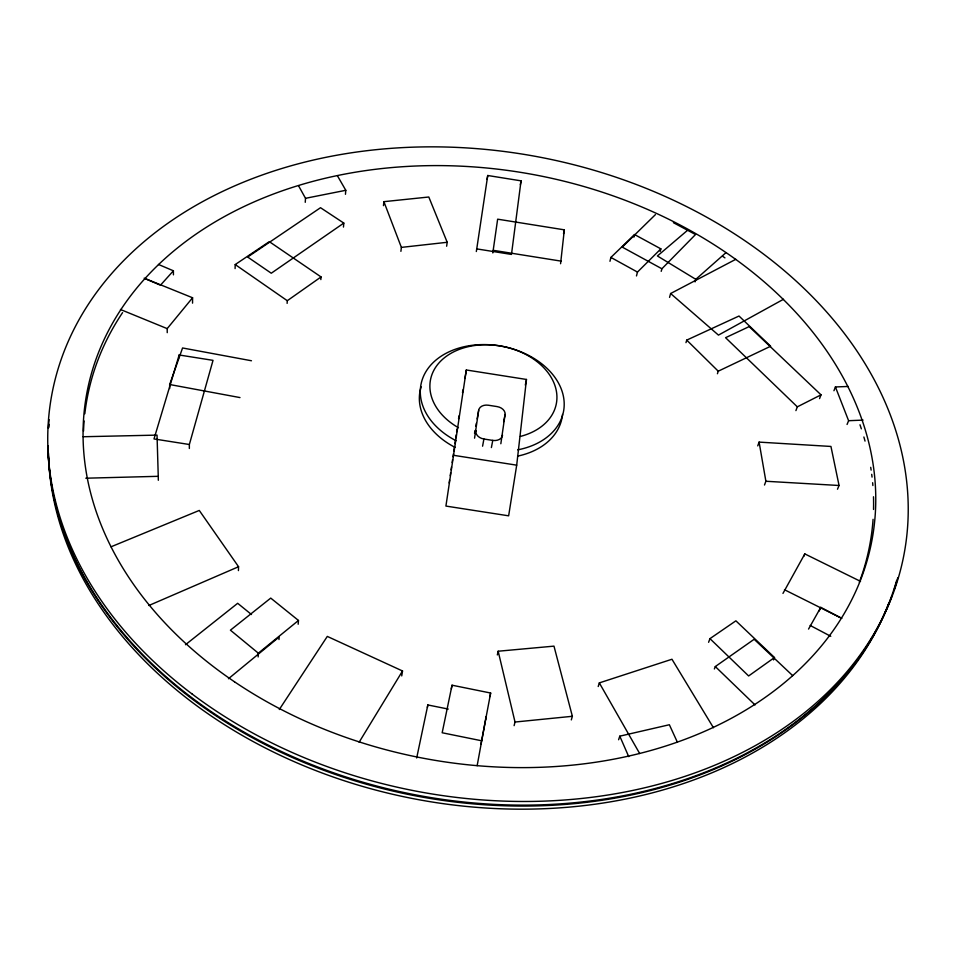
<?xml version="1.0" encoding="UTF-8"?>
<svg xmlns="http://www.w3.org/2000/svg" width="956" height="956" viewBox="0 0 956 956"><rect width="100%" height="100%" fill="white"/><g stroke="black" fill="none" stroke-linecap="round" stroke-linejoin="round"><path stroke-width="1.43" d="M189.348 448.484L189.36 444.504L213.021 360.352L179.154 354.987L154 438.947L189.36 444.504M192.55 303.148L192.574 297.77L144.153 278.172M235.092 268.588L235.212 264.561L269.317 241.653L321.049 276.941L320.846 279.594M238.414 570.601L238.558 566.729L199.278 510.444L111.016 546.808M258.144 656.951L258.335 653.175L298.475 620.456L270.739 598.098L230.42 630.171L258.335 653.175M287.123 303.375L287.29 300.71L321.049 276.941M305.251 202.314L305.514 198.31L298.702 186.038M278.973 639.516L279.152 636.995L228.448 678.736M298.176 624.256L298.475 620.456M345.451 194.295L345.797 190.304L337.42 175.761M343.455 227.074L343.813 223.083L320.523 207.715L247.652 257.033L271.277 273.225L343.813 223.083M560.575 263.725L564.339 229.834L497.646 219.175L492.818 252.934M383.464 205.648L383.894 201.668L428.802 197.008L447.205 242.286L446.631 246.23M466.325 369.984L445.914 506.071L508.64 515.822L516.694 465.166L526.469 379.46L466.325 369.984L464.891 378.504M400.899 251.344L401.377 247.389L383.894 201.668M500.836 443.751L505.091 414.45A8.951 6.537 10.8 0 0 497.072 406.587L488.373 405.225A8.951 6.549 10.5 0 0 478.681 410.303L477.128 418.955M521.044 180.839L511.472 254.427L476.745 248.895L487.739 175.498L521.044 180.839L520.339 184.747M474.558 438.159L478.681 410.303M449.177 483.007L449.595 480.091M450.24 475.718L450.67 472.802M451.089 469.874L451.519 466.958M452.152 462.585L452.582 459.669M453.013 456.741L453.431 453.825M453.861 450.909L454.506 446.536M454.925 443.62L455.355 440.692M455.785 437.776L456.203 434.861M456.633 431.945L457.064 429.029M458.557 418.812L458.976 415.896M401.735 675.928L402.524 670.981L327.299 636.409L279.295 709.519M487.094 179.417L487.739 175.498M476.315 251.524L476.745 248.895M462.501 392.701L462.979 389.857M474.523 433.379L475.048 430.499M475.825 426.173L476.339 423.281M427.404 707.404L427.846 704.954L448.245 709.065M477.152 765.696L486.15 716.701L485.6 719.127M482.577 446.201L483.915 439.019A9.046 6.68 10.6 0 1 475.861 430.965M481.621 740.769L490.655 693.028L452.045 685.201L442.174 732.762L481.621 740.769L480.796 744.377M491.384 447.575L492.77 440.405A9.046 6.68 10.9 0 0 502.545 435.147M503.669 421.644L505.091 414.45M451.316 688.882L452.045 685.201M525.31 385.101L526.469 379.46M416.685 757.977L427.846 704.954M563.514 233.73L564.339 229.834M497.335 654.932L498.172 651.227L553.978 646.137L572.369 716.295L571.318 719.904M489.83 696.685L490.655 693.028M609.964 261.299L610.896 257.427L634.557 234.555L660.859 248.859L660.178 251.44M633.912 237.136L634.557 234.555M514.113 725.652L515.021 722.031L498.172 651.227M636.481 275.937L637.473 272.078L660.859 248.859M661.205 271.337L661.899 268.767L695.526 234.531L673.394 222.664M669.547 297.376L670.622 293.528L735.773 259.315M695.06 281.889L695.801 279.331L725.843 252.766M685.978 342.666L686.731 340.109L739.012 316.03L770.644 346.239L718.243 371.191L717.43 373.736M598.217 686.528L599.316 682.895L671.96 659.246L713.427 727.719M618.604 739.741L619.787 736.168L669.367 724.744L677.386 742.226M169.69 388.53L169.666 384.515L182.56 347.972L251.464 360.759M757.738 445.89L759.1 442.114L830.943 446.452L839.057 485.493L837.492 489.221M764.489 485.015L765.887 481.262L759.1 442.114M708.599 642.289L709.961 638.644L735.893 620.826L774.503 657.525L773.488 659.927M795.918 410.614L797.328 406.838L821.013 394.84L749.181 326.594L725.58 337.695L797.328 406.838M714.371 668.973L715.303 666.559L754.153 639.277L792.715 675.653M819.555 398.604L821.013 394.84M833.943 390.729L835.425 386.953L848.271 386.463M847.064 424.464L848.605 420.712L835.425 386.953M782.964 593.413L804.821 553.906L860.52 581.368M803.793 556.368L804.821 553.906M808.549 629.072L820.774 607.359L841.818 618.377M819.161 611.004L820.774 607.359M359.133 742.215L402.524 670.981M167.24 332.664L167.192 328.625L192.574 297.77M158.469 264.454L173.406 270.799L160.465 285.211L145.431 278.782M655.434 214.61L622.237 247.102L661.899 268.767M687.854 230.038L657.405 255.969L695.801 279.331M185.476 644.726L237.674 603.296L251.5 614.529M774.503 657.525L748.632 675.964L709.961 638.644M783.514 299.264L718.458 335.114L670.622 293.528M148.861 605.507L238.558 566.729M305.514 198.31L345.797 190.304M401.377 247.389L447.205 242.286M515.021 722.031L572.369 716.295M848.605 420.712L863.077 420.102M85.789 478.203L158.254 476.315L157.035 435.111L83.148 436.737M765.887 481.262L839.057 485.493M483.915 439.019L492.77 440.405M453.885 455.355L516.694 465.166M493.272 250.317L561.124 261.131M169.666 384.515L239.992 397.577M120.456 309.493L167.192 328.625M784.482 589.733L841.376 618.162M810.15 625.439L830.776 636.302M610.896 257.427L637.473 272.078M235.212 264.561L287.29 300.71M715.303 666.559L755.037 704.931M686.731 340.109L718.243 371.191M599.316 682.895L639.683 753.543M619.787 736.168L628.725 756.626M158.254 476.315L158.326 480.27M173.406 270.799L173.43 274.85M179.154 354.987L179.154 357.664M897.78 577.806A432.59 322.889 10.6 0 1 894.003 590.103M891.625 596.843A432.59 322.889 10.6 0 1 422.337 796.121A432.59 322.889 10.6 0 1 47.967 445.759M48.398 428.252A432.59 322.889 10.6 0 1 49.079 419.612M888.578 603.714A431.371 322.686 10.6 0 1 421.596 800.22A431.371 322.686 10.6 0 1 48.409 453.323M896.692 580.34A432.136 322.734 10.6 0 1 437.561 799.622A432.136 322.734 10.6 0 1 48.314 451.949M48.768 427.32A432.136 322.734 10.6 0 1 48.995 424.368M873.067 519.335A398.114 296.778 10.6 0 1 859.336 582.192M83.519 431.12A398.114 296.778 10.6 0 1 84.116 420.963M84.821 413.781A398.114 296.778 10.6 0 1 122.583 312.612M722.485 256.208A398.114 296.778 10.6 0 1 724.935 257.869M859.982 424.787A398.114 296.778 10.6 0 1 861.356 428.838M863.877 437A398.114 296.778 10.6 0 1 865.037 441.098M870.701 467.341A398.114 296.778 10.6 0 1 871.131 470.125M871.705 474.319A398.114 296.778 10.6 0 1 872.051 477.116M872.637 482.72A398.114 296.778 10.6 0 1 872.876 485.529M873.497 496.773A398.114 296.778 10.6 0 1 873.533 509.464M474.642 432.805A8.819 6.525 10.5 0 1 475.909 430.57M562.498 414.462A72.238 52.604 10.6 0 1 517.578 456.132M454.984 447.324A72.238 52.604 10.6 0 1 421.13 386.798M456.108 440.74A72.537 52.628 10.6 0 1 439.784 357.126A72.537 52.628 10.6 0 1 552.054 373.712A72.537 52.628 10.6 0 1 517.71 449.846M458.438 427.714A64.04 46.33 10.6 0 1 447.623 355.393A64.04 46.33 10.6 0 1 545.051 369.1A64.04 46.33 10.6 0 1 520.387 436.426M192.204 694.08A433.522 322.961 10.6 0 0 899.405 574.162A433.522 322.961 10.6 0 0 342.356 154.251A433.522 322.961 10.6 0 0 192.204 694.08M234.519 681.807A399.393 296.981 10.6 0 0 871.753 541.287A399.393 296.981 10.6 0 0 331.959 176.729A399.393 296.981 10.6 0 0 234.519 681.807"/></g></svg>
